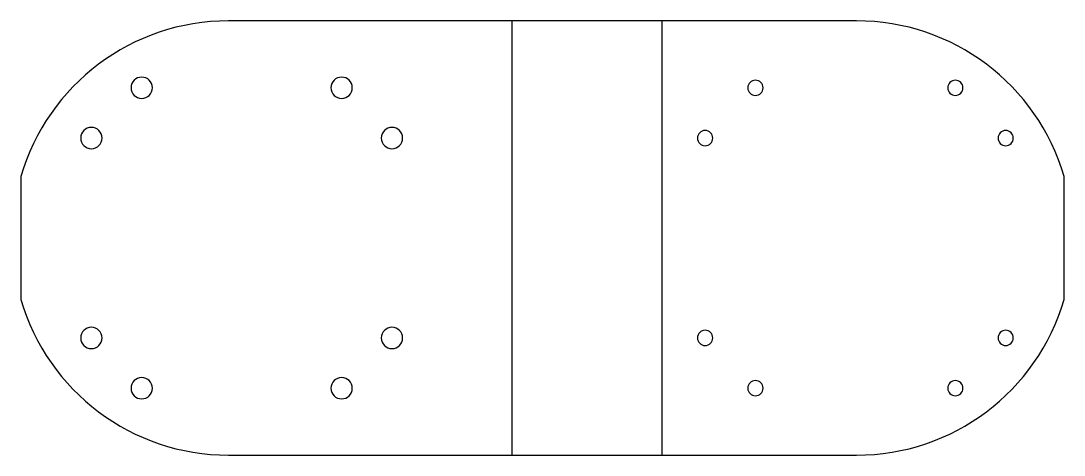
# Model space of a CAD drawing. Header units: inches. Extents: x -1.72 to 6.92, y 0 to 3.6.
import ezdxf

# ---------------------------------------------------------------- set-up
doc = ezdxf.new("R2010")
doc.units = ezdxf.units.IN

msp = doc.modelspace()

# ---------------------------------------------------------------- linework, layer by layer
at = {"layer": 'BEND'}
for p, q in [((2.3472, 3.6), (2.3472, 0)), ((3.5892, 3.6), (3.5892, 0))]:
    msp.add_line(p, q, dxfattribs=at)
at = {"layer": 'INTERIOR_PROFILES', "extrusion": (0, 0, -1)}
for centre, radius in [((0.718, 3.045), 0.0885), ((-0.938, 3.045), 0.0885), ((-4.3658, 3.045), 0.063), ((-6.0218, 3.045), 0.063), ((1.135, 2.628), 0.0885), ((-1.355, 2.628), 0.0885), ((-3.9488, 2.628), 0.063), ((-6.4388, 2.628), 0.063), ((1.135, 0.972), 0.0885), ((-1.355, 0.972), 0.0885), ((-3.9488, 0.972), 0.063), ((-6.4388, 0.972), 0.063), ((0.718, 0.555), 0.0885), ((-0.938, 0.555), 0.0885), ((-4.3658, 0.555), 0.063), ((-6.0218, 0.555), 0.063)]:
    msp.add_circle(centre, radius, dxfattribs=at)
at = {"layer": 'OUTER_PROFILES'}
msp.add_lwpolyline([(0, 0), (5.2038, 0, 0.333757), (6.923, 1.2914), (6.923, 2.3086, 0.333757), (5.2038, 3.6), (0, 3.6, 0.333757), (-1.7192, 2.3086), (-1.7192, 1.2914, 0.333757)], format="xyb", close=True, dxfattribs=at)

doc.saveas('drawing.dxf')
